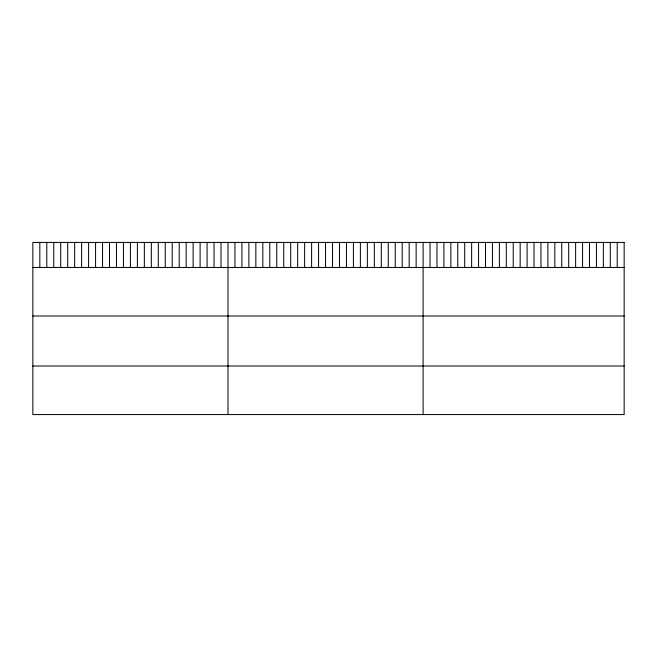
<?xml version="1.0" encoding="UTF-8"?>
<svg xmlns="http://www.w3.org/2000/svg" width="657" height="657" viewBox="0 0 657 657"><rect width="100%" height="100%" fill="white"/><g stroke="black" fill="none" stroke-linecap="round" stroke-linejoin="round"><path stroke-width="0.99" d="M32.85 267.456L624.15 267.456M32.85 316.001L624.15 316.001M32.85 366.023L624.15 366.023M617.219 242.433L617.219 267.456M610.287 242.433L610.287 267.456M603.356 242.433L603.356 267.456M596.416 242.433L596.416 267.456M589.485 242.433L589.485 267.456M582.554 242.433L582.554 267.456M575.622 242.433L575.622 267.456M568.691 242.433L568.691 267.456M561.76 242.433L561.76 267.456M554.828 242.433L554.828 267.456M547.889 242.433L547.889 267.456M540.957 242.433L540.957 267.456M534.026 242.433L534.026 267.456M527.095 242.433L527.095 267.456M520.163 242.433L520.163 267.456M513.232 242.433L513.232 267.456M506.301 242.433L506.301 267.456M499.369 242.433L499.369 267.456M492.43 242.433L492.43 267.456M485.498 242.433L485.498 267.456M478.567 242.433L478.567 267.456M471.636 242.433L471.636 267.456M464.704 242.433L464.704 267.456M457.773 242.433L457.773 267.456M450.842 242.433L450.842 267.456M443.902 242.433L443.902 267.456M436.971 242.433L436.971 267.456M430.039 242.433L430.039 267.456M423.108 242.433L423.108 414.567M416.136 242.433L416.136 267.456M409.171 242.433L409.171 267.456M402.199 242.433L402.199 267.456M395.235 242.433L395.235 267.456M388.262 242.433L388.262 267.456M381.298 242.433L381.298 267.456M374.326 242.433L374.326 267.456M367.353 242.433L367.353 267.456M360.389 242.433L360.389 267.456M353.417 242.433L353.417 267.456M346.453 242.433L346.453 267.456M339.48 242.433L339.48 267.456M332.516 242.433L332.516 267.456M325.543 242.433L325.543 267.456M318.571 242.433L318.571 267.456M311.607 242.433L311.607 267.456M304.634 242.433L304.634 267.456M297.67 242.433L297.67 267.456M290.698 242.433L290.698 267.456M283.734 242.433L283.734 267.456M276.761 242.433L276.761 267.456M269.789 242.433L269.789 267.456M262.825 242.433L262.825 267.456M255.852 242.433L255.852 267.456M248.888 242.433L248.888 267.456M241.916 242.433L241.916 267.456M234.951 242.433L234.951 267.456M227.979 242.433L227.979 414.567M221.007 242.433L221.007 267.456M214.042 242.433L214.042 267.456M207.07 242.433L207.07 267.456M200.106 242.433L200.106 267.456M193.133 242.433L193.133 267.456M186.169 242.433L186.169 267.456M179.197 242.433L179.197 267.456M172.224 242.433L172.224 267.456M165.26 242.433L165.26 267.456M158.288 242.433L158.288 267.456M151.324 242.433L151.324 267.456M144.351 242.433L144.351 267.456M137.387 242.433L137.387 267.456M130.415 242.433L130.415 267.456M123.442 242.433L123.442 267.456M116.478 242.433L116.478 267.456M109.505 242.433L109.505 267.456M102.541 242.433L102.541 267.456M95.569 242.433L95.569 267.456M88.605 242.433L88.605 267.456M81.632 242.433L81.632 267.456M74.66 242.433L74.66 267.456M67.696 242.433L67.696 267.456M60.723 242.433L60.723 267.456M53.759 242.433L53.759 267.456M46.787 242.433L46.787 267.456M39.822 242.433L39.822 267.456M624.15 242.433L32.85 242.433L32.85 414.567L624.15 414.567L624.15 242.433"/></g></svg>
